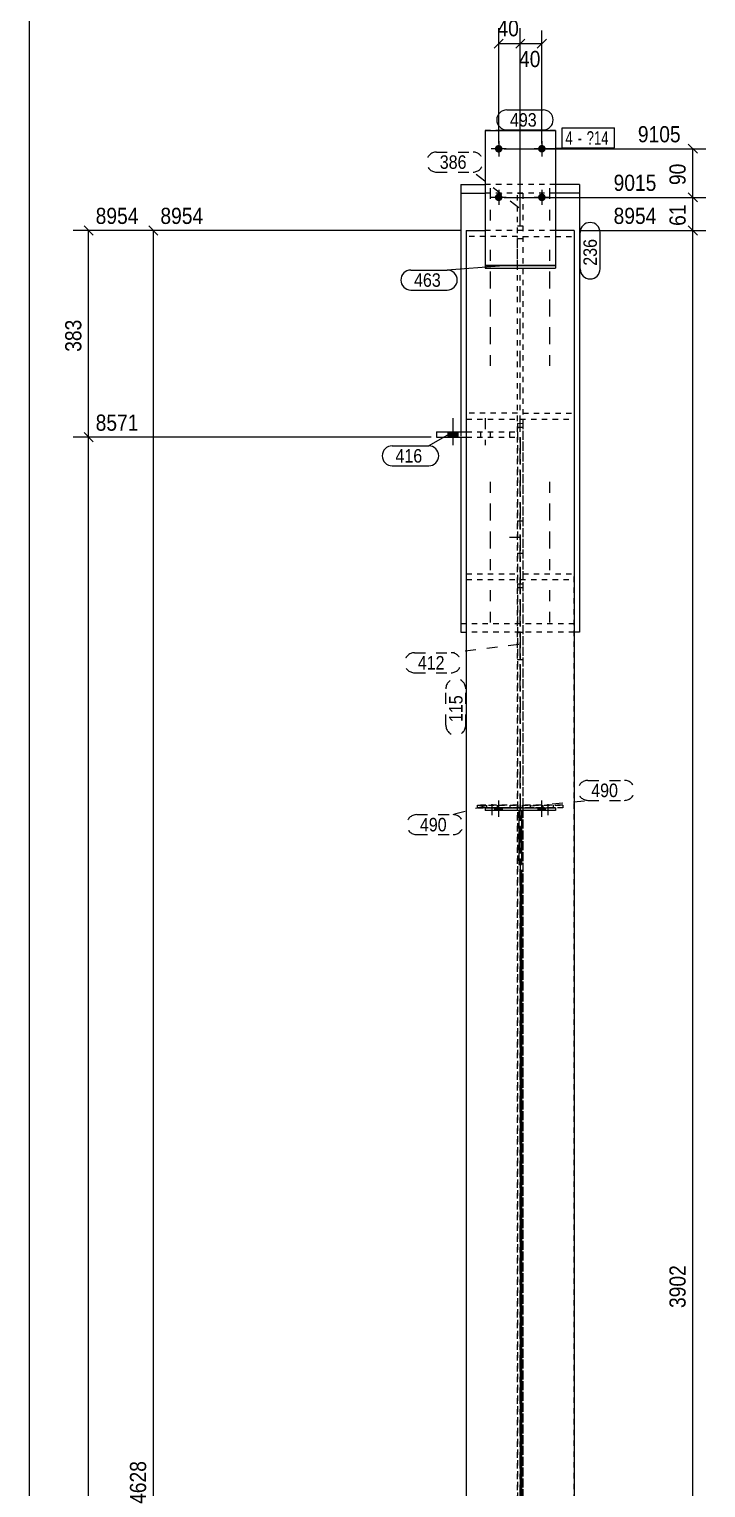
# Model space of a CAD drawing. Header units: millimetres. Extents: x 2 to 579, y 1 to 825.
# Drawn here: x 5 to 130.4, y 419.4 to 689.5 of the extents above; entities that cross this region are included whole.
import ezdxf

# ---------------------------------------------------------------- set-up
doc = ezdxf.new("R2010")
doc.units = ezdxf.units.MM
for name, pattern in [('XKITLINE00', [0]), ('XKITLINE01', [4, 1, -1, 1, -1]), ('XKITLINE02', [4, 2, -2]), ('XKITLINE03', [6, 3, -1, 1, -1])]:
    doc.linetypes.add(name, pattern=pattern)
for name, color, linetype, lineweight in [('Bolt', 3, 'Continuous', 0), ('BoltMark', 7, 'Continuous', 0), ('Dimensions', 7, 'Continuous', 0), ('DrawingSheet', 5, 'Continuous', 0), ('Part', 2, 'Continuous', 0), ('PartMark', 7, 'Continuous', 0)]:
    doc.layers.add(name, color=color, linetype=linetype, lineweight=lineweight)
doc.styles.add('ARIAL', font='ARIAL.TTF')
doc.styles.add('ARIAL_NARROW', font='ARIALN.TTF')

# ---------------------------------------------------------------- blocks, each defined once
blk = doc.blocks.new('*A46')
at = {"layer": 'Bolt', "color": 3, "linetype": 'XKITLINE02', "lineweight": 0}
for p, q in [((90.53, 654.09), (90.53, 660.65)), ((101.53, 654.09), (101.53, 660.65)), ((90.53, 642.63), (90.53, 649.19)), ((101.53, 642.63), (101.53, 649.19)), ((90.53, 637.47), (90.53, 644.03)), ((101.53, 637.47), (101.53, 644.03)), ((90.53, 632.32), (90.53, 638.88)), ((101.53, 632.32), (101.53, 638.88)), ((90.53, 627.16), (90.53, 633.72)), ((101.53, 627.16), (101.53, 633.72)), ((90.53, 599.66), (90.53, 606.22)), ((101.53, 599.66), (101.53, 606.22)), ((90.53, 594.51), (90.53, 601.06)), ((101.53, 594.51), (101.53, 601.06)), ((90.53, 589.35), (90.53, 595.91)), ((101.53, 589.35), (101.53, 595.91)), ((90.53, 579.61), (90.53, 586.17)), ((101.53, 579.61), (101.53, 586.17))]:
    blk.add_line(p, q, dxfattribs=at)
blk = doc.blocks.new('*A48')
at = {"layer": 'Bolt', "color": 3, "linetype": 'XKITLINE02', "lineweight": 0}
for p, q in [((95.53, 598.45), (96.53, 598.45)), ((94.03, 595.45), (98.03, 595.45)), ((95.53, 592.45), (96.53, 592.45))]:
    blk.add_line(p, q, dxfattribs=at)
blk = doc.blocks.new('*A50')
at = {"layer": 'Bolt'}
for points in [[(92.06, 668.07), (92.1, 668.07), (92.13, 668.07), (92.17, 668.06), (92.2, 668.05), (92.23, 668.04), (92.26, 668.03), (92.3, 668.02), (92.33, 668.01), (92.36, 667.99), (92.39, 667.98), (92.42, 667.96), (92.45, 667.94), (92.47, 667.92), (92.5, 667.89), (92.52, 667.87), (92.55, 667.84), (92.57, 667.82), (92.59, 667.79), (92.61, 667.76), (92.63, 667.73), (92.65, 667.7), (92.66, 667.67), (92.68, 667.64), (92.69, 667.61), (92.7, 667.58), (92.71, 667.54), (92.72, 667.51), (92.72, 667.48), (92.73, 667.44), (92.73, 667.41), (92.73, 667.37), (92.73, 667.34), (92.73, 667.31), (92.72, 667.27), (92.72, 667.24), (92.71, 667.2), (92.7, 667.17), (92.69, 667.14), (92.68, 667.11), (92.66, 667.08), (92.65, 667.04), (92.63, 667.01), (92.61, 666.99), (92.59, 666.96), (92.57, 666.93), (92.55, 666.9), (92.52, 666.88), (92.5, 666.86), (92.47, 666.83), (92.45, 666.81), (92.42, 666.79), (92.39, 666.77), (92.36, 666.76), (92.33, 666.74), (92.3, 666.73), (92.26, 666.72), (92.23, 666.7), (92.2, 666.7), (92.17, 666.69), (92.13, 666.68), (92.1, 666.68), (92.06, 666.68), (92.03, 666.67), (91.99, 666.68), (91.96, 666.68), (91.93, 666.68), (91.89, 666.69), (91.86, 666.7), (91.83, 666.7), (91.79, 666.72), (91.76, 666.73), (91.73, 666.74), (91.7, 666.76), (91.67, 666.77), (91.64, 666.79), (91.61, 666.81), (91.58, 666.83), (91.56, 666.86), (91.53, 666.88), (91.51, 666.9), (91.49, 666.93), (91.47, 666.96), (91.45, 666.99), (91.43, 667.01), (91.41, 667.04), (91.4, 667.08), (91.38, 667.11), (91.37, 667.14), (91.36, 667.17), (91.35, 667.2), (91.34, 667.24), (91.34, 667.27), (91.33, 667.31), (91.33, 667.34), (91.33, 667.37), (91.33, 667.41), (91.33, 667.44), (91.34, 667.48), (91.34, 667.51), (91.35, 667.54), (91.36, 667.58), (91.37, 667.61), (91.38, 667.64), (91.4, 667.67), (91.41, 667.7), (91.43, 667.73), (91.45, 667.76), (91.47, 667.79), (91.49, 667.82), (91.51, 667.84), (91.53, 667.87), (91.56, 667.89), (91.58, 667.92), (91.61, 667.94), (91.64, 667.96), (91.67, 667.98), (91.7, 667.99), (91.73, 668.01), (91.76, 668.02), (91.79, 668.03), (91.83, 668.04), (91.86, 668.05), (91.89, 668.06), (91.93, 668.07), (91.96, 668.07), (91.99, 668.07), (92.03, 668.07)], [(92.06, 659.07), (92.1, 659.07), (92.13, 659.07), (92.17, 659.06), (92.2, 659.05), (92.23, 659.04), (92.26, 659.03), (92.3, 659.02), (92.33, 659.01), (92.36, 658.99), (92.39, 658.98), (92.42, 658.96), (92.45, 658.94), (92.47, 658.92), (92.5, 658.89), (92.52, 658.87), (92.55, 658.84), (92.57, 658.82), (92.59, 658.79), (92.61, 658.76), (92.63, 658.73), (92.65, 658.7), (92.66, 658.67), (92.68, 658.64), (92.69, 658.61), (92.7, 658.58), (92.71, 658.54), (92.72, 658.51), (92.72, 658.48), (92.73, 658.44), (92.73, 658.41), (92.73, 658.37), (92.73, 658.34), (92.73, 658.31), (92.72, 658.27), (92.72, 658.24), (92.71, 658.2), (92.7, 658.17), (92.69, 658.14), (92.68, 658.11), (92.66, 658.08), (92.65, 658.04), (92.63, 658.01), (92.61, 657.99), (92.59, 657.96), (92.57, 657.93), (92.55, 657.9), (92.52, 657.88), (92.5, 657.86), (92.47, 657.83), (92.45, 657.81), (92.42, 657.79), (92.39, 657.77), (92.36, 657.76), (92.33, 657.74), (92.3, 657.73), (92.26, 657.72), (92.23, 657.7), (92.2, 657.7), (92.17, 657.69), (92.13, 657.68), (92.1, 657.68), (92.06, 657.68), (92.03, 657.67), (91.99, 657.68), (91.96, 657.68), (91.93, 657.68), (91.89, 657.69), (91.86, 657.7), (91.83, 657.7), (91.79, 657.72), (91.76, 657.73), (91.73, 657.74), (91.7, 657.76), (91.67, 657.77), (91.64, 657.79), (91.61, 657.81), (91.58, 657.83), (91.56, 657.86), (91.53, 657.88), (91.51, 657.9), (91.49, 657.93), (91.47, 657.96), (91.45, 657.99), (91.43, 658.01), (91.41, 658.04), (91.4, 658.08), (91.38, 658.11), (91.37, 658.14), (91.36, 658.17), (91.35, 658.2), (91.34, 658.24), (91.34, 658.27), (91.33, 658.31), (91.33, 658.34), (91.33, 658.37), (91.33, 658.41), (91.33, 658.44), (91.34, 658.48), (91.34, 658.51), (91.35, 658.54), (91.36, 658.58), (91.37, 658.61), (91.38, 658.64), (91.4, 658.67), (91.41, 658.7), (91.43, 658.73), (91.45, 658.76), (91.47, 658.79), (91.49, 658.82), (91.51, 658.84), (91.53, 658.87), (91.56, 658.89), (91.58, 658.92), (91.61, 658.94), (91.64, 658.96), (91.67, 658.98), (91.7, 658.99), (91.73, 659.01), (91.76, 659.02), (91.79, 659.03), (91.83, 659.04), (91.86, 659.05), (91.89, 659.06), (91.93, 659.07), (91.96, 659.07), (91.99, 659.07), (92.03, 659.07)]]:
    blk.add_hatch(color=3, dxfattribs=at).paths.add_polyline_path(points, flags=17)
at = {"layer": 'Bolt', "color": 3, "linetype": 'XKITLINE00', "lineweight": 0}
for p, q in [((93.43, 667.37), (90.63, 667.37)), ((92.03, 668.77), (92.03, 665.97)), ((92.03, 659.77), (92.03, 656.97)), ((93.43, 658.37), (90.63, 658.37))]:
    blk.add_line(p, q, dxfattribs=at)
blk = doc.blocks.new('*A51')
at = {"layer": 'Bolt'}
for points in [[(100.06, 668.07), (100.1, 668.07), (100.13, 668.07), (100.17, 668.06), (100.2, 668.05), (100.23, 668.04), (100.26, 668.03), (100.3, 668.02), (100.33, 668.01), (100.36, 667.99), (100.39, 667.98), (100.42, 667.96), (100.45, 667.94), (100.47, 667.92), (100.5, 667.89), (100.52, 667.87), (100.55, 667.84), (100.57, 667.82), (100.59, 667.79), (100.61, 667.76), (100.63, 667.73), (100.65, 667.7), (100.66, 667.67), (100.68, 667.64), (100.69, 667.61), (100.7, 667.58), (100.71, 667.54), (100.72, 667.51), (100.72, 667.48), (100.73, 667.44), (100.73, 667.41), (100.73, 667.37), (100.73, 667.34), (100.73, 667.31), (100.72, 667.27), (100.72, 667.24), (100.71, 667.2), (100.7, 667.17), (100.69, 667.14), (100.68, 667.11), (100.66, 667.08), (100.65, 667.04), (100.63, 667.01), (100.61, 666.99), (100.59, 666.96), (100.57, 666.93), (100.55, 666.9), (100.52, 666.88), (100.5, 666.86), (100.47, 666.83), (100.45, 666.81), (100.42, 666.79), (100.39, 666.77), (100.36, 666.76), (100.33, 666.74), (100.3, 666.73), (100.26, 666.72), (100.23, 666.7), (100.2, 666.7), (100.17, 666.69), (100.13, 666.68), (100.1, 666.68), (100.06, 666.68), (100.03, 666.67), (99.99, 666.68), (99.96, 666.68), (99.93, 666.68), (99.89, 666.69), (99.86, 666.7), (99.83, 666.7), (99.79, 666.72), (99.76, 666.73), (99.73, 666.74), (99.7, 666.76), (99.67, 666.77), (99.64, 666.79), (99.61, 666.81), (99.58, 666.83), (99.56, 666.86), (99.53, 666.88), (99.51, 666.9), (99.49, 666.93), (99.47, 666.96), (99.45, 666.99), (99.43, 667.01), (99.41, 667.04), (99.4, 667.08), (99.38, 667.11), (99.37, 667.14), (99.36, 667.17), (99.35, 667.2), (99.34, 667.24), (99.34, 667.27), (99.33, 667.31), (99.33, 667.34), (99.33, 667.37), (99.33, 667.41), (99.33, 667.44), (99.34, 667.48), (99.34, 667.51), (99.35, 667.54), (99.36, 667.58), (99.37, 667.61), (99.38, 667.64), (99.4, 667.67), (99.41, 667.7), (99.43, 667.73), (99.45, 667.76), (99.47, 667.79), (99.49, 667.82), (99.51, 667.84), (99.53, 667.87), (99.56, 667.89), (99.58, 667.92), (99.61, 667.94), (99.64, 667.96), (99.67, 667.98), (99.7, 667.99), (99.73, 668.01), (99.76, 668.02), (99.79, 668.03), (99.83, 668.04), (99.86, 668.05), (99.89, 668.06), (99.93, 668.07), (99.96, 668.07), (99.99, 668.07), (100.03, 668.07)], [(100.06, 659.07), (100.1, 659.07), (100.13, 659.07), (100.17, 659.06), (100.2, 659.05), (100.23, 659.04), (100.26, 659.03), (100.3, 659.02), (100.33, 659.01), (100.36, 658.99), (100.39, 658.98), (100.42, 658.96), (100.45, 658.94), (100.47, 658.92), (100.5, 658.89), (100.52, 658.87), (100.55, 658.84), (100.57, 658.82), (100.59, 658.79), (100.61, 658.76), (100.63, 658.73), (100.65, 658.7), (100.66, 658.67), (100.68, 658.64), (100.69, 658.61), (100.7, 658.58), (100.71, 658.54), (100.72, 658.51), (100.72, 658.48), (100.73, 658.44), (100.73, 658.41), (100.73, 658.37), (100.73, 658.34), (100.73, 658.31), (100.72, 658.27), (100.72, 658.24), (100.71, 658.2), (100.7, 658.17), (100.69, 658.14), (100.68, 658.11), (100.66, 658.08), (100.65, 658.04), (100.63, 658.01), (100.61, 657.99), (100.59, 657.96), (100.57, 657.93), (100.55, 657.9), (100.52, 657.88), (100.5, 657.86), (100.47, 657.83), (100.45, 657.81), (100.42, 657.79), (100.39, 657.77), (100.36, 657.76), (100.33, 657.74), (100.3, 657.73), (100.26, 657.72), (100.23, 657.7), (100.2, 657.7), (100.17, 657.69), (100.13, 657.68), (100.1, 657.68), (100.06, 657.68), (100.03, 657.67), (99.99, 657.68), (99.96, 657.68), (99.93, 657.68), (99.89, 657.69), (99.86, 657.7), (99.83, 657.7), (99.79, 657.72), (99.76, 657.73), (99.73, 657.74), (99.7, 657.76), (99.67, 657.77), (99.64, 657.79), (99.61, 657.81), (99.58, 657.83), (99.56, 657.86), (99.53, 657.88), (99.51, 657.9), (99.49, 657.93), (99.47, 657.96), (99.45, 657.99), (99.43, 658.01), (99.41, 658.04), (99.4, 658.08), (99.38, 658.11), (99.37, 658.14), (99.36, 658.17), (99.35, 658.2), (99.34, 658.24), (99.34, 658.27), (99.33, 658.31), (99.33, 658.34), (99.33, 658.37), (99.33, 658.41), (99.33, 658.44), (99.34, 658.48), (99.34, 658.51), (99.35, 658.54), (99.36, 658.58), (99.37, 658.61), (99.38, 658.64), (99.4, 658.67), (99.41, 658.7), (99.43, 658.73), (99.45, 658.76), (99.47, 658.79), (99.49, 658.82), (99.51, 658.84), (99.53, 658.87), (99.56, 658.89), (99.58, 658.92), (99.61, 658.94), (99.64, 658.96), (99.67, 658.98), (99.7, 658.99), (99.73, 659.01), (99.76, 659.02), (99.79, 659.03), (99.83, 659.04), (99.86, 659.05), (99.89, 659.06), (99.93, 659.07), (99.96, 659.07), (99.99, 659.07), (100.03, 659.07)]]:
    blk.add_hatch(color=3, dxfattribs=at).paths.add_polyline_path(points, flags=17)
at = {"layer": 'Bolt', "color": 3, "linetype": 'XKITLINE00', "lineweight": 0}
for p, q in [((101.43, 667.37), (98.63, 667.37)), ((100.03, 668.77), (100.03, 665.97)), ((100.03, 659.77), (100.03, 656.97)), ((101.43, 658.37), (98.63, 658.37))]:
    blk.add_line(p, q, dxfattribs=at)
blk = doc.blocks.new('*A53')
at = {"layer": 'Bolt', "color": 3, "linetype": 'XKITLINE02', "lineweight": 0}
for p, q in [((89.85, 545.33), (89.85, 545.83)), ((90.83, 543.98), (90.83, 546.98)), ((91.81, 545.33), (91.81, 545.83))]:
    blk.add_line(p, q, dxfattribs=at)
blk = doc.blocks.new('*A54')
at = {"layer": 'Bolt'}
for points in [[(92.73, 545.33), (92.73, 544.83), (91.33, 544.83), (91.33, 545.33)], [(92.73, 545.33), (92.73, 544.83), (91.33, 544.83), (91.33, 545.33)], [(100.73, 545.33), (100.73, 544.83), (99.33, 544.83), (99.33, 545.33)], [(100.73, 545.33), (100.73, 544.83), (99.33, 544.83), (99.33, 545.33)]]:
    blk.add_hatch(color=3, dxfattribs=at).paths.add_polyline_path(points, flags=17)
at = {"layer": 'Bolt', "color": 3, "linetype": 'XKITLINE00', "lineweight": 0}
for p, q in [((92.03, 543.67), (92.03, 546.67)), ((92.03, 543.67), (92.03, 546.67)), ((100.03, 543.67), (100.03, 546.67)), ((100.03, 543.67), (100.03, 546.67)), ((91.33, 544.83), (91.33, 545.33)), ((91.33, 544.83), (91.33, 545.33)), ((92.73, 544.83), (92.73, 545.33)), ((92.73, 544.83), (92.73, 545.33)), ((99.33, 544.83), (99.33, 545.33)), ((99.33, 544.83), (99.33, 545.33)), ((100.73, 544.83), (100.73, 545.33)), ((100.73, 544.83), (100.73, 545.33))]:
    blk.add_line(p, q, dxfattribs=at)
blk = doc.blocks.new('*A55')
at = {"layer": 'Bolt', "color": 3, "linetype": 'XKITLINE02', "lineweight": 0}
for p, q in [((100.25, 545.33), (100.25, 545.83)), ((101.23, 543.98), (101.23, 546.98)), ((102.21, 545.33), (102.21, 545.83))]:
    blk.add_line(p, q, dxfattribs=at)
blk = doc.blocks.new('*A58')
at = {"layer": 'Bolt'}
blk.add_hatch(color=3, dxfattribs=at).paths.add_polyline_path([(82.63, 613.95), (82.63, 614.95), (84.43, 614.95), (84.43, 613.95)], flags=17)
blk.add_hatch(color=3, dxfattribs=at).paths.add_polyline_path([(82.63, 613.95), (82.63, 614.95), (84.43, 614.95), (84.43, 613.95)], flags=17)
at = {"layer": 'Bolt', "color": 3, "linetype": 'XKITLINE00', "lineweight": 0}
for p, q in [((83.53, 617.45), (83.53, 612.45)), ((83.53, 617.45), (83.53, 612.45)), ((82.63, 614.95), (82.63, 613.95)), ((82.63, 614.95), (82.63, 613.95)), ((84.43, 614.95), (84.43, 613.95)), ((84.43, 614.95), (84.43, 613.95))]:
    blk.add_line(p, q, dxfattribs=at)
at = {"layer": 'Bolt', "color": 3, "linetype": 'XKITLINE02', "lineweight": 0}
for p, q in [((89.53, 617.45), (89.53, 612.45)), ((89.53, 617.45), (89.53, 612.45)), ((88.63, 614.95), (88.63, 613.95)), ((88.63, 614.95), (88.63, 613.95)), ((90.43, 614.95), (90.43, 613.95)), ((90.43, 614.95), (90.43, 613.95))]:
    blk.add_line(p, q, dxfattribs=at)
blk = doc.blocks.new('*A59')
at = {"layer": 'Part', "color": 2, "linetype": 'XKITLINE00', "lineweight": 0}
for p, q in [((85.03, 660.76), (89.53, 660.76)), ((85.03, 660.76), (85.03, 614.95)), ((107.03, 660.76), (102.53, 660.76)), ((107.03, 660.76), (107.03, 577.83)), ((85.03, 659.12), (89.53, 659.12)), ((107.03, 659.12), (102.53, 659.12)), ((85.03, 613.95), (85.03, 577.83)), ((85.03, 577.83), (86.03, 577.83)), ((107.03, 577.83), (106.03, 577.83))]:
    blk.add_line(p, q, dxfattribs=at)
at = {"layer": 'Part', "color": 7, "linetype": 'XKITLINE01', "lineweight": 0}
for p, q in [((102.53, 660.76), (89.53, 660.76)), ((85.03, 659.12), (85.03, 613.95)), ((102.53, 659.12), (89.53, 659.12)), ((85.03, 579.47), (107.03, 579.47)), ((106.03, 577.83), (86.03, 577.83))]:
    blk.add_line(p, q, dxfattribs=at)
blk = doc.blocks.new('*A60')
at = {"layer": 'Part', "color": 2, "linetype": 'XKITLINE00', "lineweight": 0}
for p, q in [((86.03, 652.25), (89.53, 652.25)), ((86.03, 652.25), (86.03, 134.95)), ((106.03, 652.25), (102.53, 652.25)), ((106.03, 652.25), (106.03, 134.95))]:
    blk.add_line(p, q, dxfattribs=at)
at = {"layer": 'Part', "color": 7, "linetype": 'XKITLINE01', "lineweight": 0}
for p, q in [((95.53, 651.13), (86.03, 651.13)), ((102.53, 652.25), (89.53, 652.25)), ((95.53, 134.95), (95.53, 651.13)), ((96.53, 651.13), (96.53, 134.95)), ((96.53, 651.13), (106.03, 651.13)), ((95.53, 618.42), (86.03, 618.42)), ((86.03, 617.31), (106.03, 617.31)), ((96.53, 618.42), (106.03, 618.42))]:
    blk.add_line(p, q, dxfattribs=at)
at = {"layer": 'Part', "color": 7, "linetype": 'XKITLINE03', "lineweight": 0}
blk.add_line((96.03, 134.95), (96.03, 644.78), dxfattribs=at)
blk = doc.blocks.new('*A63')
at = {"layer": 'Part', "color": 2, "linetype": 'XKITLINE00', "lineweight": 0}
for p, q in [((89.53, 670.77), (102.53, 670.77)), ((89.53, 670.77), (89.53, 645.77)), ((102.53, 670.77), (102.53, 645.77)), ((102.53, 645.77), (89.53, 645.77))]:
    blk.add_line(p, q, dxfattribs=at)
at = {"layer": 'Part', "color": 7, "linetype": 'XKITLINE01', "lineweight": 0}
for p, q in [((102.53, 670.77), (89.53, 670.77)), ((89.53, 645.77), (102.53, 645.77))]:
    blk.add_line(p, q, dxfattribs=at)
blk = doc.blocks.new('*A66')
at = {"layer": 'Part', "color": 2, "linetype": 'XKITLINE00', "lineweight": 0}
for p, q in [((89.53, 645.77), (102.53, 645.77)), ((89.53, 645.77), (89.53, 645.27)), ((102.53, 645.77), (102.53, 645.27)), ((89.53, 645.27), (102.53, 645.27))]:
    blk.add_line(p, q, dxfattribs=at)
blk = doc.blocks.new('*A67')
at = {"layer": 'Part', "color": 7, "linetype": 'XKITLINE01', "lineweight": 0}
for p, q in [((88.13, 545.33), (88.13, 545.83)), ((88.13, 545.83), (95.63, 545.83)), ((95.63, 545.83), (88.13, 545.83)), ((94.13, 545.33), (94.13, 545.83)), ((95.63, 545.33), (95.63, 545.83)), ((88.13, 545.33), (95.63, 545.33)), ((95.63, 545.33), (88.13, 545.33)), ((88.13, 545.33), (88.13, 545.33)), ((95.63, 545.33), (95.63, 545.33))]:
    blk.add_line(p, q, dxfattribs=at)
blk = doc.blocks.new('*A68')
at = {"layer": 'Part', "color": 2, "linetype": 'XKITLINE00', "lineweight": 0}
for p, q in [((89.53, 545.33), (89.53, 545.33)), ((89.53, 545.33), (102.53, 545.33)), ((89.53, 545.33), (89.53, 544.83)), ((102.53, 544.83), (89.53, 544.83)), ((102.53, 545.33), (102.53, 545.33)), ((102.53, 545.33), (102.53, 544.83))]:
    blk.add_line(p, q, dxfattribs=at)
at = {"layer": 'Part', "color": 7, "linetype": 'XKITLINE01', "lineweight": 0}
for p, q in [((102.53, 545.33), (89.53, 545.33)), ((102.53, 544.83), (89.53, 544.83))]:
    blk.add_line(p, q, dxfattribs=at)
blk = doc.blocks.new('*A69')
at = {"layer": 'Part', "color": 7, "linetype": 'XKITLINE01', "lineweight": 0}
for p, q in [((103.93, 545.83), (96.43, 545.83)), ((96.43, 545.83), (96.43, 545.83)), ((96.43, 545.83), (103.93, 545.83)), ((96.43, 545.33), (96.43, 545.83)), ((97.93, 545.33), (97.93, 545.83)), ((103.93, 545.83), (103.93, 545.83)), ((103.93, 545.83), (103.93, 545.33)), ((103.93, 545.33), (96.43, 545.33)), ((103.93, 545.33), (96.43, 545.33))]:
    blk.add_line(p, q, dxfattribs=at)
blk = doc.blocks.new('*A70')
at = {"layer": 'Part', "color": 2, "linetype": 'XKITLINE00', "lineweight": 0}
for p, q in [((95.78, 544.83), (95.78, 534.83)), ((96.28, 544.83), (96.28, 534.83)), ((95.78, 534.83), (96.28, 534.83))]:
    blk.add_line(p, q, dxfattribs=at)
at = {"layer": 'Part', "color": 7, "linetype": 'XKITLINE01', "lineweight": 0}
blk.add_line((95.78, 544.83), (96.28, 544.83), dxfattribs=at)
blk.add_line((95.78, 544.83), (96.28, 544.83), dxfattribs=at)
blk = doc.blocks.new('*A71')
at = {"layer": 'Part', "color": 7, "linetype": 'XKITLINE01', "lineweight": 0}
for p, q in [((95.53, 645.77), (95.53, 659.12)), ((95.53, 659.12), (96.53, 659.12)), ((96.53, 659.12), (96.53, 645.77)), ((95.53, 653.11), (96.53, 653.11)), ((95.53, 650.75), (96.53, 650.75)), ((95.53, 645.77), (96.53, 645.77)), ((96.53, 645.77), (95.53, 645.77))]:
    blk.add_line(p, q, dxfattribs=at)
blk = doc.blocks.new('*A72')
at = {"layer": 'Part', "color": 7, "linetype": 'XKITLINE01', "lineweight": 0}
for p, q in [((96.53, 586.76), (95.53, 586.76)), ((95.53, 586.76), (95.53, 572.71)), ((96.53, 586.76), (96.53, 572.71)), ((95.53, 586.13), (96.53, 586.13)), ((95.53, 577.83), (96.53, 577.83)), ((96.53, 572.71), (95.53, 572.71))]:
    blk.add_line(p, q, dxfattribs=at)
blk = doc.blocks.new('*A74')
at = {"layer": 'Part', "color": 7, "linetype": 'XKITLINE01', "lineweight": 0}
for p, q in [((95.53, 616.48), (95.53, 217.31)), ((96.53, 616.46), (95.53, 616.48)), ((96.53, 616.46), (96.53, 217.31)), ((95.53, 615.83), (96.53, 615.83)), ((86.03, 588.66), (86.03, 217.13)), ((86.03, 588.66), (95.53, 588.66)), ((86.03, 587.62), (106.03, 587.62)), ((96.53, 588.66), (106.03, 588.66)), ((106.03, 217.13), (106.03, 588.66))]:
    blk.add_line(p, q, dxfattribs=at)
at = {"layer": 'Part', "color": 7, "linetype": 'XKITLINE03', "lineweight": 0}
blk.add_line((96.03, 613.88), (96.03, 420.69), dxfattribs=at)
blk = doc.blocks.new('*A82')
at = {"layer": 'Part', "color": 2, "linetype": 'XKITLINE00', "lineweight": 0}
for p, q in [((80.53, 614.95), (86.03, 614.95)), ((80.53, 614.95), (80.53, 613.95)), ((80.53, 613.95), (86.03, 613.95))]:
    blk.add_line(p, q, dxfattribs=at)
at = {"layer": 'Part', "color": 7, "linetype": 'XKITLINE01', "lineweight": 0}
for p, q in [((86.03, 614.95), (95.53, 614.95)), ((86.03, 613.95), (95.53, 613.95)), ((94.03, 614.95), (94.03, 613.95)), ((95.53, 614.95), (95.53, 613.95))]:
    blk.add_line(p, q, dxfattribs=at)
blk = doc.blocks.new('*A119')
at = {"layer": 'DrawingSheet', "color": 5, "linetype": 'XKITLINE00', "lineweight": 0}
blk.add_line((5, 825), (5, 5), dxfattribs=at)
blk = doc.blocks.new('*A187')
at = {"layer": 'Dimensions', "color": 7, "linetype": 'XKITLINE00', "lineweight": 0}
for p, q in [((107.03, 652.25), (130.43, 652.25)), ((127.18, 653.1), (128.88, 651.4)), ((128.03, 262.01), (128.03, 652.25))]:
    blk.add_line(p, q, dxfattribs=at)
at = {"layer": 'Dimensions', "color": 3}
blk.add_point((128.03, 652.25), dxfattribs=at)
at = {"layer": 'Dimensions', "color": 3, "style": 'ARIAL', "width": 0.85}
blk.add_text('8954', height=3, dxfattribs=at).set_placement((113.33, 653.45))
blk.add_text('3902', height=3, rotation=90.0002, dxfattribs=at).set_placement((126.68, 452.68))
blk = doc.blocks.new('*A188')
at = {"layer": 'Dimensions', "color": 7, "linetype": 'XKITLINE00', "lineweight": 0}
for p, q in [((96.03, 533.83), (96.03, 172.45)), ((96.28, 533.83), (96.28, 172.45))]:
    blk.add_line(p, q, dxfattribs=at)
blk = doc.blocks.new('*A189')
at = {"layer": 'Dimensions', "color": 7, "linetype": 'XKITLINE00', "lineweight": 0}
for p, q in [((79.53, 613.95), (13.18, 613.95)), ((15.18, 614.8), (16.88, 613.11)), ((16.03, 216.31), (16.03, 613.95))]:
    blk.add_line(p, q, dxfattribs=at)
at = {"layer": 'Dimensions', "color": 3}
blk.add_point((16.03, 613.95), dxfattribs=at)
at = {"layer": 'Dimensions', "color": 3, "style": 'ARIAL', "width": 0.85}
blk.add_text('8571', height=3, dxfattribs=at).set_placement((17.33, 615.15))
blk = doc.blocks.new('*A190')
at = {"layer": 'Dimensions', "color": 7, "linetype": 'XKITLINE00', "lineweight": 0}
for p, q in [((85.03, 652.25), (25.18, 652.25)), ((27.18, 653.1), (28.88, 651.4)), ((28.03, 189.45), (28.03, 652.25))]:
    blk.add_line(p, q, dxfattribs=at)
at = {"layer": 'Dimensions', "color": 3}
blk.add_point((28.03, 652.25), dxfattribs=at)
at = {"layer": 'Dimensions', "color": 3, "style": 'ARIAL', "width": 0.85}
blk.add_text('8954', height=3, dxfattribs=at).set_placement((29.33, 653.45))
blk.add_text('4628', height=3, rotation=90.0002, dxfattribs=at).set_placement((26.68, 416.4))
blk = doc.blocks.new('*A191')
at = {"layer": 'PartMark', "color": 7, "linetype": 'XKITLINE02', "lineweight": 0}
for p, q in [((80.51, 666.76), (87.27, 666.76)), ((80.51, 663.06), (87.27, 663.06)), ((95.76, 656.43), (87.27, 663.06))]:
    blk.add_line(p, q, dxfattribs=at)
for centre, start, end in [((80.51, 664.91), 90, 270), ((87.27, 664.91), 270, 90)]:
    blk.add_arc(centre, 1.85, start, end, dxfattribs=at)
at = {"layer": 'PartMark', "color": 3, "style": 'ARIAL', "width": 0.85}
blk.add_text('386', height=2.5, dxfattribs=at).set_placement((81.11, 663.66))
blk = doc.blocks.new('*A192')
at = {"layer": 'PartMark', "color": 7, "linetype": 'XKITLINE02', "lineweight": 0}
for p, q in [((108.58, 550.4), (115.35, 550.4)), ((97.96, 545.7), (108.58, 546.7)), ((108.58, 546.7), (115.35, 546.7))]:
    blk.add_line(p, q, dxfattribs=at)
for centre, start, end in [((108.58, 548.55), 90, 270), ((115.35, 548.55), 270, 90)]:
    blk.add_arc(centre, 1.85, start, end, dxfattribs=at)
at = {"layer": 'PartMark', "color": 3, "style": 'ARIAL', "width": 0.85}
blk.add_text('490', height=2.5, dxfattribs=at).set_placement((109.18, 547.3))
blk = doc.blocks.new('*A193')
at = {"layer": 'PartMark', "color": 7, "linetype": 'XKITLINE02', "lineweight": 0}
for p, q in [((89.66, 545.7), (83.6, 544.05)), ((76.83, 544.05), (83.6, 544.05)), ((76.83, 540.35), (83.6, 540.35))]:
    blk.add_line(p, q, dxfattribs=at)
for centre, start, end in [((76.83, 542.2), 90, 270), ((83.6, 542.2), 270, 90)]:
    blk.add_arc(centre, 1.85, start, end, dxfattribs=at)
at = {"layer": 'PartMark', "color": 3, "style": 'ARIAL', "width": 0.85}
blk.add_text('490', height=2.5, dxfattribs=at).set_placement((77.43, 540.95))
blk = doc.blocks.new('*A194')
at = {"layer": 'PartMark', "color": 7, "linetype": 'XKITLINE00', "lineweight": 0}
for p, q in [((75.74, 644.91), (82.5, 644.91)), ((92.16, 645.65), (82.5, 644.91)), ((75.74, 641.21), (82.5, 641.21))]:
    blk.add_line(p, q, dxfattribs=at)
for centre, start, end in [((75.74, 643.06), 90, 270), ((82.5, 643.06), 270, 90)]:
    blk.add_arc(centre, 1.85, start, end, dxfattribs=at)
at = {"layer": 'PartMark', "color": 3, "style": 'ARIAL', "width": 0.85}
blk.add_text('463', height=2.5, dxfattribs=at).set_placement((76.34, 641.81))
blk = doc.blocks.new('*A195')
at = {"layer": 'PartMark', "color": 7, "linetype": 'XKITLINE00', "lineweight": 0}
for p, q in [((93.52, 674.57), (100.28, 674.57)), ((93.52, 670.87), (100.28, 670.87))]:
    blk.add_line(p, q, dxfattribs=at)
for centre, start, end in [((93.52, 672.72), 90, 270), ((100.28, 672.72), 270, 90)]:
    blk.add_arc(centre, 1.85, start, end, dxfattribs=at)
at = {"layer": 'PartMark', "color": 3, "style": 'ARIAL', "width": 0.85}
blk.add_text('493', height=2.5, dxfattribs=at).set_placement((94.12, 671.47))
blk = doc.blocks.new('*A197')
at = {"layer": 'PartMark', "color": 7, "linetype": 'XKITLINE00', "lineweight": 0}
for p, q in [((107.13, 645.11), (107.13, 651.87)), ((110.83, 645.11), (110.83, 651.87))]:
    blk.add_line(p, q, dxfattribs=at)
for centre, start, end in [((108.98, 651.87), 0, 180), ((108.98, 645.11), 180, 0)]:
    blk.add_arc(centre, 1.85, start, end, dxfattribs=at)
at = {"layer": 'PartMark', "color": 3, "style": 'ARIAL', "width": 0.85}
blk.add_text('236', height=2.5, rotation=90.0002, dxfattribs=at).set_placement((110.23, 645.71))
blk = doc.blocks.new('*A224')
at = {"layer": 'Dimensions', "color": 7, "linetype": 'XKITLINE00', "lineweight": 0}
for p, q in [((127.18, 659.22), (128.88, 657.53)), ((93.03, 658.37), (130.43, 658.37)), ((128.03, 652.25), (128.03, 658.37)), ((107.03, 652.25), (130.43, 652.25)), ((127.18, 653.1), (128.88, 651.4))]:
    blk.add_line(p, q, dxfattribs=at)
at = {"layer": 'Dimensions', "color": 3}
for p in [(128.03, 658.37), (128.03, 652.25)]:
    blk.add_point(p, dxfattribs=at)
at = {"layer": 'Dimensions', "color": 3, "style": 'ARIAL', "width": 0.85}
blk.add_text('9015', height=3, dxfattribs=at).set_placement((113.33, 659.57))
blk.add_text('61', height=3, rotation=90.0002, dxfattribs=at).set_placement((126.68, 653.09))
blk = doc.blocks.new('*A225')
at = {"layer": 'Dimensions', "color": 7, "linetype": 'XKITLINE00', "lineweight": 0}
for p, q in [((93.03, 667.37), (130.43, 667.37)), ((127.18, 668.22), (128.88, 666.53)), ((128.03, 658.37), (128.03, 667.37)), ((127.18, 659.22), (128.88, 657.53)), ((93.03, 658.37), (130.43, 658.37))]:
    blk.add_line(p, q, dxfattribs=at)
at = {"layer": 'Dimensions', "color": 3}
for p in [(128.03, 667.37), (128.03, 658.37)]:
    blk.add_point(p, dxfattribs=at)
at = {"layer": 'Dimensions', "color": 3, "style": 'ARIAL', "width": 0.85}
blk.add_text('9105', height=3, dxfattribs=at).set_placement((117.83, 668.57))
blk.add_text('90', height=3, rotation=90.0002, dxfattribs=at).set_placement((126.68, 660.65))
blk = doc.blocks.new('*A226')
at = {"layer": 'Dimensions', "color": 7, "linetype": 'XKITLINE00', "lineweight": 0}
for p, q in [((92.03, 668.37), (92.03, 689.7)), ((96.03, 653.25), (96.03, 689.7)), ((92.88, 687.7), (91.18, 686.01)), ((92.03, 686.85), (96.03, 686.85)), ((96.88, 687.7), (95.18, 686.01))]:
    blk.add_line(p, q, dxfattribs=at)
at = {"layer": 'Dimensions', "color": 3}
for p in [(92.03, 686.85), (96.03, 686.85)]:
    blk.add_point(p, dxfattribs=at)
at = {"layer": 'Dimensions', "color": 3, "style": 'ARIAL', "width": 0.85}
blk.add_text('40', height=3, dxfattribs=at).set_placement((91.8, 688.2))
blk = doc.blocks.new('*A227')
at = {"layer": 'Dimensions', "color": 7, "linetype": 'XKITLINE00', "lineweight": 0}
for p, q in [((96.03, 653.25), (96.03, 689.25)), ((100.03, 668.37), (100.03, 689.25)), ((96.88, 687.7), (95.18, 686.01)), ((96.03, 686.85), (100.03, 686.85)), ((100.88, 687.7), (99.18, 686.01))]:
    blk.add_line(p, q, dxfattribs=at)
at = {"layer": 'Dimensions', "color": 3}
for p in [(96.03, 686.85), (100.03, 686.85)]:
    blk.add_point(p, dxfattribs=at)
at = {"layer": 'Dimensions', "color": 3, "style": 'ARIAL', "width": 0.85}
blk.add_text('40', height=3, dxfattribs=at).set_placement((95.8, 682.5))
blk = doc.blocks.new('*A228')
at = {"layer": 'Dimensions', "color": 7, "linetype": 'XKITLINE00', "lineweight": 0}
for p, q in [((85.03, 652.25), (13.18, 652.25)), ((15.18, 653.1), (16.88, 651.4)), ((16.03, 613.95), (16.03, 652.25)), ((79.53, 613.95), (13.18, 613.95)), ((15.18, 614.8), (16.88, 613.11))]:
    blk.add_line(p, q, dxfattribs=at)
at = {"layer": 'Dimensions', "color": 3}
for p in [(16.03, 652.25), (16.03, 613.95)]:
    blk.add_point(p, dxfattribs=at)
at = {"layer": 'Dimensions', "color": 3, "style": 'ARIAL', "width": 0.85}
blk.add_text('8954', height=3, dxfattribs=at).set_placement((17.33, 653.45))
blk.add_text('383', height=3, rotation=90.0002, dxfattribs=at).set_placement((14.68, 629.77))
blk = doc.blocks.new('*A229')
at = {"layer": 'BoltMark', "color": 7, "linetype": 'XKITLINE00', "lineweight": 0}
for p, q in [((103.8, 671.22), (113.49, 671.22)), ((103.8, 667.52), (103.8, 671.22)), ((113.49, 667.52), (113.49, 671.22)), ((100.03, 667.37), (103.8, 667.52)), ((103.8, 667.52), (113.49, 667.52))]:
    blk.add_line(p, q, dxfattribs=at)
at = {"layer": 'BoltMark', "color": 3, "style": 'ARIAL_NARROW', "width": 0.85}
for s, p in [('4', (104.4, 668.12)), ('?14', (108.33, 668.12)), ('-', (106.67, 668.12))]:
    blk.add_text(s, height=2.5, dxfattribs=at).set_placement(p)
blk = doc.blocks.new('*A230')
at = {"layer": 'PartMark', "color": 7, "linetype": 'XKITLINE00', "lineweight": 0}
for p, q in [((83.3, 614.74), (79.06, 612.35)), ((72.3, 612.35), (79.06, 612.35)), ((72.3, 608.65), (79.06, 608.65))]:
    blk.add_line(p, q, dxfattribs=at)
for centre, start, end in [((72.3, 610.5), 90, 270), ((79.06, 610.5), 270, 90)]:
    blk.add_arc(centre, 1.85, start, end, dxfattribs=at)
at = {"layer": 'PartMark', "color": 3, "style": 'ARIAL', "width": 0.85}
blk.add_text('416', height=2.5, dxfattribs=at).set_placement((72.9, 609.25))
blk = doc.blocks.new('*A231')
at = {"layer": 'PartMark', "color": 7, "linetype": 'XKITLINE02', "lineweight": 0}
for p, q in [((82.23, 560.6), (82.23, 567.37)), ((85.93, 560.6), (85.93, 567.37))]:
    blk.add_line(p, q, dxfattribs=at)
for centre, start, end in [((84.08, 567.37), 0, 180), ((84.08, 560.6), 180, 0)]:
    blk.add_arc(centre, 1.85, start, end, dxfattribs=at)
at = {"layer": 'PartMark', "color": 3, "style": 'ARIAL', "width": 0.85}
blk.add_text('115', height=2.5, rotation=90.0002, dxfattribs=at).set_placement((85.33, 561.2))
blk = doc.blocks.new('*A232')
at = {"layer": 'PartMark', "color": 7, "linetype": 'XKITLINE02', "lineweight": 0}
for p, q in [((95.76, 575.55), (83.2, 574.03)), ((76.44, 574.03), (83.2, 574.03)), ((76.44, 570.33), (83.2, 570.33))]:
    blk.add_line(p, q, dxfattribs=at)
for centre, start, end in [((76.44, 572.18), 90, 270), ((83.2, 572.18), 270, 90)]:
    blk.add_arc(centre, 1.85, start, end, dxfattribs=at)
at = {"layer": 'PartMark', "color": 3, "style": 'ARIAL', "width": 0.85}
blk.add_text('412', height=2.5, dxfattribs=at).set_placement((77.04, 570.93))

msp = doc.modelspace()

# ---------------------------------------------------------------- block references
at = {"lineweight": 0}
for name in ['*A119', '*A226', '*A227', '*A195', '*A63', '*A225', '*A229', '*A50', '*A51', '*A191', '*A224', '*A59', '*A46', '*A228', '*A190', '*A71', '*A187', '*A197', '*A66', '*A194', '*A189', '*A58', '*A74', '*A230', '*A82', '*A48', '*A72', '*A232', '*A231', '*A192', '*A193', '*A67', '*A53', '*A54', '*A69', '*A55', '*A68', '*A70', '*A188']:
    msp.add_blockref(name, (0, 0), dxfattribs=at)
at = {"layer": 'Part', "lineweight": 0}
msp.add_blockref('*A60', (0, 0), dxfattribs=at)

doc.saveas('drawing.dxf')
